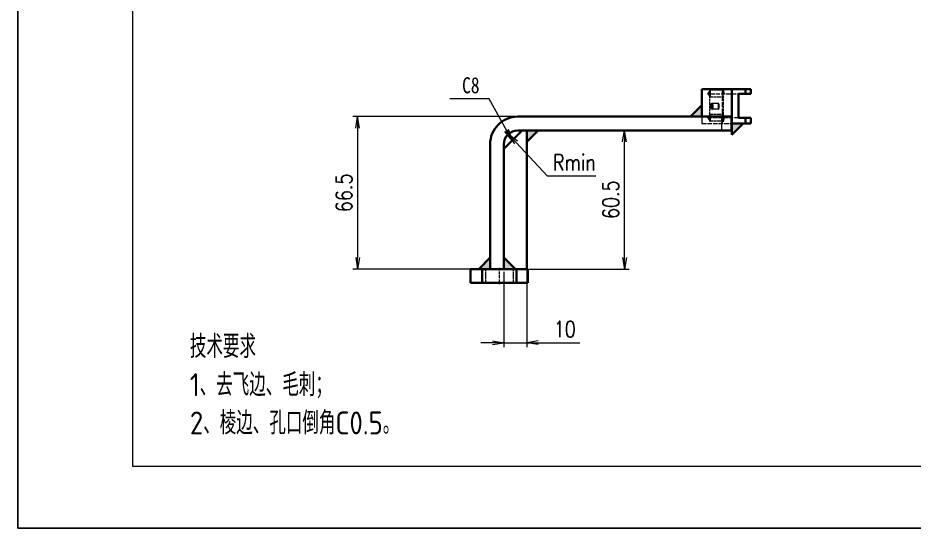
# Model space of a CAD drawing. Header units: millimetres. Extents: x -52562 to 104182, y -50696 to 39826.
# Drawn here: x -52561.5 to -52170.9, y 38874.8 to 39097.3 of the extents above; entities that cross this region are included whole.
import ezdxf
from ezdxf.enums import TextEntityAlignment as Align

# ---------------------------------------------------------------- set-up
doc = ezdxf.new("R2010")
doc.units = ezdxf.units.MM
doc.header["$LTSCALE"] = 0.5
doc.linetypes.add('DASHDOT', pattern=[18.5, 12, -3, 0.5, -3])
doc.linetypes.add('DASHED', pattern=[15, 12, -3])
for name, color, linetype, lineweight in [('DRAWING', 7, 'Continuous', 35), ('图框', 7, 'Continuous', 18), ('标注线', 3, 'Continuous', 18), ('粗实线', 7, 'Continuous', 35)]:
    doc.layers.add(name, color=color, linetype=linetype, lineweight=lineweight)
doc.layers.add('打印', color=7, linetype='Continuous', lineweight=15, plot=False)
doc.layers.add('打印-禁用', color=7, linetype='Continuous', lineweight=15, plot=False)
doc.layers.add('材质', color=7, linetype='Continuous')
doc.styles.add('DIM', font='romans.shx', dxfattribs={"width": 0.8, "bigfont": 'bigfont.shx'})
doc.styles.add('国标', font='simfang.ttf', dxfattribs={"width": 0.8})
doc.styles.add('机械长仿宋', font='gbenor.shx', dxfattribs={"height": 1, "bigfont": 'gbcbig.shx'})
doc.dimstyles.new('DEH 1-2$0', dxfattribs={"dimscale": 2, "dimtxt": 3.5, "dimasz": 2.5, "dimexe": 1, "dimexo": 0.625, "dimgap": 1.2, "dimtad": 1, "dimdsep": 46, "dimtxsty": 'DIM', "dimblk": 'OPEN', "dimcen": 0, "dimclrd": 8, "dimclre": 8, "dimclrt": 2, "dimazin": 2, "dimtfac": 0.5, "dimtmove": 0, "dimatfit": 3, "dimldrblk": 'OPEN', "dimfxl": 0, "dimtolj": 2, "dimlwd": 13, "dimlwe": 13, "dimarcsym": 0})
doc.dimstyles.new('DEH 1-2$4', dxfattribs={"dimscale": 2, "dimtxt": 3.5, "dimasz": 2.5, "dimexe": 1, "dimexo": 0.625, "dimgap": 1.2, "dimtad": 1, "dimtoh": 1, "dimdsep": 46, "dimtxsty": 'DIM', "dimblk": 'OPEN', "dimcen": 0, "dimclrd": 8, "dimclre": 8, "dimclrt": 2, "dimazin": 2, "dimtfac": 0.5, "dimtofl": 0, "dimtmove": 0, "dimatfit": 3, "dimldrblk": 'OPEN', "dimfxl": 0, "dimtolj": 2, "dimlwd": 18, "dimlwe": 18, "dimarcsym": 0})
doc.dimstyles.new('DEH 1-2$7', dxfattribs={"dimscale": 2, "dimtxt": 3.5, "dimasz": 2.5, "dimexe": 1, "dimexo": 0.625, "dimgap": 1.2, "dimtad": 1, "dimdsep": 46, "dimtxsty": 'DIM', "dimblk": 'OPEN', "dimcen": 0, "dimclrd": 8, "dimclre": 8, "dimclrt": 2, "dimazin": 2, "dimtfac": 0.5, "dimtmove": 0, "dimatfit": 3, "dimldrblk": 'OPEN', "dimfxl": 0, "dimtolj": 2, "dimlwd": 13, "dimlwe": 13, "dimarcsym": 0})

# ---------------------------------------------------------------- blocks, each defined once
blk = doc.blocks.new('GZDEH零件A3图框V01版')
at = {"layer": '图框', "linetype": 'Continuous'}
for p, q in [((2882.49, -1554.46), (2882.49, -1832.96)), ((2882.49, -1832.96), (3272.49, -1832.96))]:
    blk.add_line(p, q, dxfattribs=at)
at = {"layer": '打印-禁用', "linetype": 'Continuous'}
for p, q in [((2857.49, -1549.46), (2857.49, -1846.46)), ((2857.49, -1846.46), (3277.49, -1846.46))]:
    blk.add_line(p, q, dxfattribs=at)
blk = doc.blocks.new('DEH A3')
at = {"layer": '图框'}
blk.add_blockref('GZDEH零件A3图框V01版', (-2857.49, 1846.46), dxfattribs=at)
blk = doc.blocks.new('_Open')
at = {"color": 0, "linetype": 'ByBlock', "lineweight": -2}
for p, q in [((-1, 0.167), (0, 0)), ((-1, -0.167), (0, 0)), ((0, 0), (-1, 0))]:
    blk.add_line(p, q, dxfattribs=at)
blk = doc.blocks.new('*D84')
at = {"layer": 'Defpoints', "color": 0, "transparency": 16777216}
for p in [(-52325.79, 39054.27), (-52413.48, 38987.77), (-52355.7, 38987.77)]:
    blk.add_point(p, dxfattribs=at)
at = {"layer": '标注线', "color": 8, "lineweight": 13, "transparency": 16777216}
for p, q in [((-52327.04, 39054.27), (-52415.48, 39054.27)), ((-52413.48, 39049.27), (-52413.48, 38992.77)), ((-52356.95, 38987.77), (-52415.48, 38987.77))]:
    blk.add_line(p, q, dxfattribs=at)
at = {"layer": '标注线', "color": 8, "lineweight": 13, "transparency": 16777216, "xscale": 5, "yscale": 5, "zscale": 5}
for p, rotation in [((-52413.48, 39054.27), 90), ((-52413.48, 38987.77), 270)]:
    blk.add_blockref('_Open', p, dxfattribs=dict(at, rotation=rotation))
at = {"layer": '标注线', "color": 2, "transparency": 16777216, "insert": (-52419.38, 39021.02), "char_height": 7, "attachment_point": 5, "rotation": 90, "style": 'DIM'}
blk.add_mtext('\\A2;66.5', dxfattribs=at)
blk = doc.blocks.new('*D85')
at = {"layer": 'Defpoints', "color": 0, "transparency": 16777216}
for p in [(-52349.7, 38987.77), (-52339.7, 38990.19), (-52339.7, 38955.68)]:
    blk.add_point(p, dxfattribs=at)
at = {"layer": '标注线', "color": 8, "lineweight": 13, "transparency": 16777216}
for p, q in [((-52339.7, 38988.94), (-52339.7, 38953.68)), ((-52349.7, 38986.52), (-52349.7, 38953.68)), ((-52354.7, 38955.68), (-52359.7, 38955.68)), ((-52349.7, 38955.68), (-52339.7, 38955.68)), ((-52334.7, 38955.68), (-52316.63, 38955.68))]:
    blk.add_line(p, q, dxfattribs=at)
at = {"layer": '标注线', "color": 8, "lineweight": 13, "transparency": 16777216, "xscale": 5, "yscale": 5, "zscale": 5}
blk.add_blockref('_Open', (-52349.7, 38955.68), dxfattribs=at)
at = {"layer": '标注线', "color": 8, "lineweight": 13, "transparency": 16777216, "xscale": 5, "yscale": 5, "zscale": 5, "rotation": 180}
blk.add_blockref('_Open', (-52339.7, 38955.68), dxfattribs=at)
at = {"layer": '标注线', "color": 2, "transparency": 16777216, "insert": (-52323.17, 38961.58), "char_height": 7, "attachment_point": 5, "style": 'DIM'}
blk.add_mtext('\\A2;10', dxfattribs=at)
blk = doc.blocks.new('*D86')
at = {"layer": 'Defpoints', "color": 0, "transparency": 16777216}
for p in [(-52333.35, 39048.27), (-52297.17, 39048.27), (-52341.89, 38987.77)]:
    blk.add_point(p, dxfattribs=at)
at = {"layer": '标注线', "color": 8, "lineweight": 13, "transparency": 16777216}
for p, q in [((-52332.1, 39048.27), (-52295.17, 39048.27)), ((-52297.17, 38992.77), (-52297.17, 39043.27)), ((-52340.64, 38987.77), (-52295.17, 38987.77))]:
    blk.add_line(p, q, dxfattribs=at)
at = {"layer": '标注线', "color": 8, "lineweight": 13, "transparency": 16777216, "xscale": 5, "yscale": 5, "zscale": 5}
for p, rotation in [((-52297.17, 39048.27), 90), ((-52297.17, 38987.77), 270)]:
    blk.add_blockref('_Open', p, dxfattribs=dict(at, rotation=rotation))
at = {"layer": '标注线', "color": 2, "transparency": 16777216, "insert": (-52303.07, 39018.02), "char_height": 7, "attachment_point": 5, "rotation": 90, "style": 'DIM'}
blk.add_mtext('\\A2;60.5', dxfattribs=at)
blk = doc.blocks.new('*D87')
at = {"layer": 'Defpoints', "color": 0, "transparency": 16777216}
for p in [(-52347.8, 39046.65), (-52343.7, 39042.27)]:
    blk.add_point(p, dxfattribs=at)
at = {"layer": '标注线', "color": 8, "lineweight": 18, "transparency": 16777216}
for p, q in [((-52330.71, 39028.37), (-52344.38, 39043)), ((-52309.65, 39028.37), (-52330.71, 39028.37))]:
    blk.add_line(p, q, dxfattribs=at)
at = {"layer": '标注线', "color": 8, "lineweight": 18, "transparency": 16777216, "xscale": 5, "yscale": 5, "zscale": 5, "rotation": 133.0675839931632}
blk.add_blockref('_Open', (-52347.8, 39046.65), dxfattribs=at)
at = {"layer": '标注线', "color": 2, "transparency": 16777216, "insert": (-52318.98, 39034.27), "char_height": 7, "attachment_point": 5, "style": 'DIM'}
blk.add_mtext('\\A2;{\\Fromans,bigfont|c134;Rmin}', dxfattribs=at)
blk = doc.blocks.new('WELDING_5')
at = {"layer": '粗实线'}
blk.add_hatch(color=256, dxfattribs=at).paths.add_polyline_path([(0, 5), (0, 0), (5, 0)])
for q in [(0, 5), (5, 0)]:
    blk.add_line((0, 0), q, dxfattribs=at)
blk.add_lwpolyline([(0, 5), (5, 0)], dxfattribs=at)

msp = doc.modelspace()

# ---------------------------------------------------------------- linework, layer by layer
at = {"color": 7, "lineweight": 35, "ltscale": 0.325591}
msp.add_line((-52263.383, 39066.266), (-52250.36, 39066.266), dxfattribs=at)
at = {"color": 7, "lineweight": 35, "ltscale": 0.299998}
msp.add_line((-52263.383, 39066.266), (-52263.383, 39054.266), dxfattribs=at)
at = {"color": 1, "linetype": 'DASHED', "lineweight": 13, "ltscale": 0.040606}
for p, q in [((-52260.761, 39064.266), (-52259.988, 39065.694)), ((-52260.761, 39064.266), (-52259.988, 39062.837)), ((-52260.761, 39053.766), (-52259.988, 39055.194)), ((-52260.761, 39053.766), (-52259.988, 39052.337))]:
    msp.add_line(p, q, dxfattribs=at)
at = {"color": 1, "linetype": 'DASHED', "lineweight": 13, "ltscale": 0.14772}
for p, q in [((-52253.999, 39065.766), (-52259.908, 39065.766)), ((-52253.999, 39062.766), (-52259.908, 39062.766)), ((-52253.999, 39055.266), (-52259.908, 39055.266)), ((-52253.999, 39052.266), (-52259.908, 39052.266))]:
    msp.add_line(p, q, dxfattribs=at)
at = {"color": 1, "linetype": 'DASHED', "lineweight": 13, "ltscale": 0.375}
msp.add_line((-52254.52, 39066.266), (-52254.52, 39051.266), dxfattribs=at)
at = {"color": 7, "lineweight": 35, "ltscale": 0.375}
for p, q in [((-52250.36, 39066.266), (-52250.36, 39051.266)), ((-52344.201, 38987.766), (-52359.201, 38987.766)), ((-52344.201, 38981.766), (-52359.201, 38981.766))]:
    msp.add_line(p, q, dxfattribs=at)
at = {"color": 7, "lineweight": 35, "ltscale": 0.147722}
for p, q in [((-52250.36, 39066.266), (-52244.451, 39066.266)), ((-52250.36, 39051.266), (-52244.451, 39051.266))]:
    msp.add_line(p, q, dxfattribs=at)
at = {"color": 7, "lineweight": 35, "ltscale": 0.060837}
for p, q in [((-52244.451, 39066.266), (-52242.017, 39066.266)), ((-52244.451, 39064.266), (-52242.017, 39064.266)), ((-52244.451, 39053.766), (-52242.017, 39053.766)), ((-52242.017, 39051.266), (-52244.451, 39051.266))]:
    msp.add_line(p, q, dxfattribs=at)
at = {"color": 7, "lineweight": 35, "ltscale": 0.05}
for p, q in [((-52244.451, 39066.266), (-52244.451, 39064.266)), ((-52242.017, 39066.266), (-52242.017, 39064.266)), ((-52341.701, 39048.266), (-52339.701, 39048.266))]:
    msp.add_line(p, q, dxfattribs=at)
at = {"color": 1, "linetype": 'DASHED', "lineweight": 13, "ltscale": 0.1875}
for p, q in [((-52259.908, 39055.266), (-52259.908, 39062.766)), ((-52253.999, 39055.266), (-52253.999, 39062.766))]:
    msp.add_line(p, q, dxfattribs=at)
at = {"color": 1, "linetype": 'DASHED', "lineweight": 13, "ltscale": 0.306055}
for p, q in [((-52259.648, 39064.266), (-52247.405, 39064.266)), ((-52247.405, 39053.766), (-52259.648, 39053.766))]:
    msp.add_line(p, q, dxfattribs=at)
at = {"color": 7, "lineweight": 35, "ltscale": 0.2625}
msp.add_line((-52247.405, 39064.266), (-52247.405, 39053.766), dxfattribs=at)
at = {"color": 7, "lineweight": 35, "ltscale": 0.073862}
for p, q in [((-52247.405, 39064.266), (-52244.451, 39064.266)), ((-52244.451, 39053.766), (-52247.405, 39053.766))]:
    msp.add_line(p, q, dxfattribs=at)
at = {"color": 1, "linetype": 'DASHED', "lineweight": 13, "ltscale": 0.073862}
msp.add_line((-52256.088, 39059.995), (-52259.042, 39059.995), dxfattribs=at)
at = {"color": 1, "linetype": 'DASHED', "lineweight": 13, "ltscale": 0.07386}
msp.add_line((-52256.088, 39057.536), (-52259.042, 39057.536), dxfattribs=at)
at = {"color": 7, "lineweight": 35}
for p, q in [((-52343.701, 39054.266), (-52250.431, 39054.266)), ((-52343.701, 39048.266), (-52250.431, 39048.266)), ((-52339.701, 39048.266), (-52339.701, 38987.766)), ((-52355.701, 39042.266), (-52355.701, 38987.766)), ((-52349.701, 38987.766), (-52349.701, 39042.266)), ((-52349.701, 39040.266), (-52349.701, 38987.766))]:
    msp.add_line(p, q, dxfattribs=at)
at = {"color": 1, "linetype": 'DASHED', "lineweight": 13, "ltscale": 0.075002}
msp.add_line((-52263.383, 39054.266), (-52263.383, 39051.266), dxfattribs=at)
at = {"color": 1, "linetype": 'DASHED', "lineweight": 13, "ltscale": 0.15}
for p, q in [((-52254.839, 39054.266), (-52254.839, 39048.266)), ((-52359.201, 38987.766), (-52359.201, 38981.766)), ((-52357.701, 38987.766), (-52357.701, 38981.766)), ((-52357.701, 38987.766), (-52357.701, 38981.766)), ((-52355.701, 38987.766), (-52349.701, 38987.766)), ((-52345.701, 38987.766), (-52345.701, 38981.766)), ((-52345.701, 38987.766), (-52345.701, 38981.766)), ((-52344.201, 38987.766), (-52344.201, 38981.766))]:
    msp.add_line(p, q, dxfattribs=at)
at = {"color": 7, "lineweight": 35, "ltscale": 0.15}
for p, q in [((-52250.431, 39054.266), (-52250.431, 39048.266)), ((-52364.201, 38987.766), (-52364.201, 38981.766)), ((-52359.201, 38987.766), (-52359.201, 38981.766)), ((-52344.201, 38987.766), (-52344.201, 38981.766)), ((-52339.201, 38987.766), (-52339.201, 38981.766))]:
    msp.add_line(p, q, dxfattribs=at)
at = {"color": 7, "lineweight": 35, "ltscale": 0.0625}
for p, q in [((-52244.451, 39053.766), (-52244.451, 39051.266)), ((-52242.017, 39053.766), (-52242.017, 39051.266))]:
    msp.add_line(p, q, dxfattribs=at)
at = {"color": 1, "linetype": 'DASHED', "lineweight": 13, "ltscale": 0.323807}
msp.add_line((-52263.383, 39051.266), (-52250.431, 39051.266), dxfattribs=at)
at = {"color": 7, "lineweight": 35, "ltscale": 0.001784}
msp.add_line((-52250.431, 39051.266), (-52250.36, 39051.266), dxfattribs=at)
at = {"color": 7, "lineweight": 35, "ltscale": 0.282843}
msp.add_line((-52341.701, 39048.266), (-52349.701, 39040.266), dxfattribs=at)
at = {"color": 7, "lineweight": 35, "ltscale": 0.125}
for p, q in [((-52364.201, 38987.766), (-52359.201, 38987.766)), ((-52339.201, 38987.766), (-52344.201, 38987.766)), ((-52364.201, 38981.766), (-52359.201, 38981.766)), ((-52339.201, 38981.766), (-52344.201, 38981.766))]:
    msp.add_line(p, q, dxfattribs=at)
at = {"color": 2, "linetype": 'DASHDOT', "lineweight": 13, "ltscale": 0.180015}
msp.add_line((-52351.701, 38988.366), (-52351.701, 38981.165), dxfattribs=at)
at = {"color": 1, "linetype": 'DASHED', "lineweight": 13, "ltscale": 0.25}
msp.add_line((-52349.701, 38987.766), (-52339.701, 38987.766), dxfattribs=at)
at = {"color": 1, "linetype": 'DASHED', "lineweight": 13}
for points in [[(-52260.033, 39055.082), (-52260.1, 39054.78), (-52260.165, 39054.008), (-52260.163, 39053.453), (-52260.123, 39052.921), (-52260.042, 39052.48), (-52259.988, 39052.337)], [(-52259.988, 39052.337), (-52259.953, 39052.288), (-52259.935, 39052.274), (-52259.908, 39052.266)], [(-52259.908, 39052.266), (-52259.877, 39052.276), (-52259.857, 39052.294), (-52259.819, 39052.356), (-52259.783, 39052.449)]]:
    msp.add_lwpolyline(points, dxfattribs=at)
at = {"color": 7, "lineweight": 35}
for radius in [12, 6]:
    msp.add_arc((-52343.701, 39042.266), radius, 90, 180.00001, dxfattribs=at)
at = {"color": 1, "linetype": 'DASHED', "lineweight": 13}
for centre, major_axis, start_param, end_param in [((-52259.908, 39064.266), (0, -1.5), 3.4520035, 5.9727805), ((-52259.908, 39064.266), (0, -1.5), 3.1415926, 3.4520035), ((-52259.908, 39064.266), (0, -1.5), 0, 3.1415926), ((-52253.999, 39064.266), (0, 1.5), 0, 3.1415927), ((-52253.999, 39064.266), (0, 1.5), 4.712389, 6.2831853), ((-52259.908, 39064.266), (0, -1.5), 5.9727805, 6.2831853), ((-52256.088, 39058.766), (0, 1.23), 0.5, 3.1416217), ((-52256.088, 39058.766), (0, 1.23), 0.0000291, 0.5), ((-52256.088, 39058.766), (0, 1.23), 3.1416217, 6.2832144), ((-52259.908, 39053.766), (0, -1.5), 3.4520035, 3.6415927), ((-52259.908, 39053.766), (0, -1.5), 3.1415927, 3.4520035), ((-52259.908, 39053.766), (0, -1.5), 0.5, 3.1415927), ((-52253.999, 39053.766), (0, 1.5), 0, 3.1416217), ((-52253.999, 39053.766), (0, 1.5), 3.6415927, 4.712389), ((-52253.999, 39053.766), (0, 1.5), 3.1416217, 3.6415927)]:
    msp.add_ellipse(centre, major_axis=major_axis, ratio=0.1736482, start_param=start_param, end_param=end_param, dxfattribs=at)
at = {"color": 7, "lineweight": 35}
for major_axis, start_param, end_param in [((0, 1.23), 0.5, 3.1416217), ((0, -1.23), 3.1416217, 3.6415927), ((0, -1.23), 0.5, 3.1416217), ((0, 1.23), 3.1416217, 3.6415927)]:
    msp.add_ellipse((-52259.042, 39058.766), major_axis=major_axis, ratio=0.1736482, start_param=start_param, end_param=end_param, dxfattribs=at)
at = {"layer": '打印'}
msp.add_lwpolyline([(-52561.531, 39468.821), (-51721.531, 39468.821), (-51721.531, 38874.821), (-52561.531, 38874.821)], close=True, dxfattribs=at)

# ---------------------------------------------------------------- block references
at = {"layer": 'DRAWING'}
for p, rotation in [((-52263.383, 39054.266), 90), ((-52250.36, 39051.266), 270), ((-52339.701, 39048.266), 270), ((-52355.701, 38987.766), 90)]:
    msp.add_blockref('WELDING_5', p, dxfattribs=dict(at, rotation=rotation))
msp.add_blockref('WELDING_5', (-52349.701, 38987.766), dxfattribs=at)
at = {"layer": '图框', "xscale": 2, "yscale": 2, "zscale": 2}
msp.add_blockref('DEH A3', (-52561.531, 38874.821), dxfattribs=at)

# ---------------------------------------------------------------- texts
at = {"layer": '材质', "color": 3, "style": '国标', "width": 0.8}
msp.add_text('C8', height=7, dxfattribs=at).set_placement((-52364.128, 39064.46), align=Align.CENTER)
at = {"layer": '标注线', "color": 2, "insert": (-52486.575, 38915.587), "char_height": 10, "width": 229.64922, "attachment_point": 7, "style": '机械长仿宋'}
msp.add_mtext('\\A2;技术要求\\P1、去飞边、毛刺；\\P2、棱边、孔口倒角C0.5。', dxfattribs=at)

# ---------------------------------------------------------------- dimensions: what is measured, and where the dimension line sits
at = {"layer": '标注线'}
dim = msp.add_linear_dim(base=(-52413.476, 38987.766), p1=(-52325.791, 39054.266), p2=(-52355.701, 38987.766), angle=90, dimstyle='DEH 1-2$0', dxfattribs=at)
dim.commit()
dim.dimension.update_dxf_attribs({"geometry": '*D84', "text_midpoint": (-52419.376, 39021.016)})
dim = msp.add_radius_dim(center=(-52343.701, 39042.266), mpoint=(-52347.799, 39046.649), text='{\\Fromans,bigfont|c134;Rmin}', dimstyle='DEH 1-2$4', override={"dimtmove": 1}, dxfattribs=at)
dim.commit()
dim.dimension.update_dxf_attribs({"geometry": '*D87', "text_midpoint": (-52330.712, 39028.369), "dimtype": 164})
dim = msp.add_linear_dim(base=(-52297.173, 39048.266), p1=(-52341.894, 38987.766), p2=(-52333.345, 39048.266), angle=90, dimstyle='DEH 1-2$0', dxfattribs=at)
dim.commit()
dim.dimension.update_dxf_attribs({"geometry": '*D86', "text_midpoint": (-52297.173, 39018.016), "dimtype": 160})
dim = msp.add_linear_dim(base=(-52339.701, 38955.679), p1=(-52349.701, 38987.766), p2=(-52339.701, 38990.187), dimstyle='DEH 1-2$0', dxfattribs=at)
dim.commit()
dim.dimension.update_dxf_attribs({"geometry": '*D85', "text_midpoint": (-52323.168, 38961.579)})

# ---------------------------------------------------------------- leaders
msp.add_leader([(-52346.094, 39043.873), (-52356.161, 39062.011), (-52373.26, 39062.011)], dimstyle='DEH 1-2$7', override={"dimgap": 1.2, "dimtad": 1}, dxfattribs=at)

doc.saveas('drawing.dxf')
